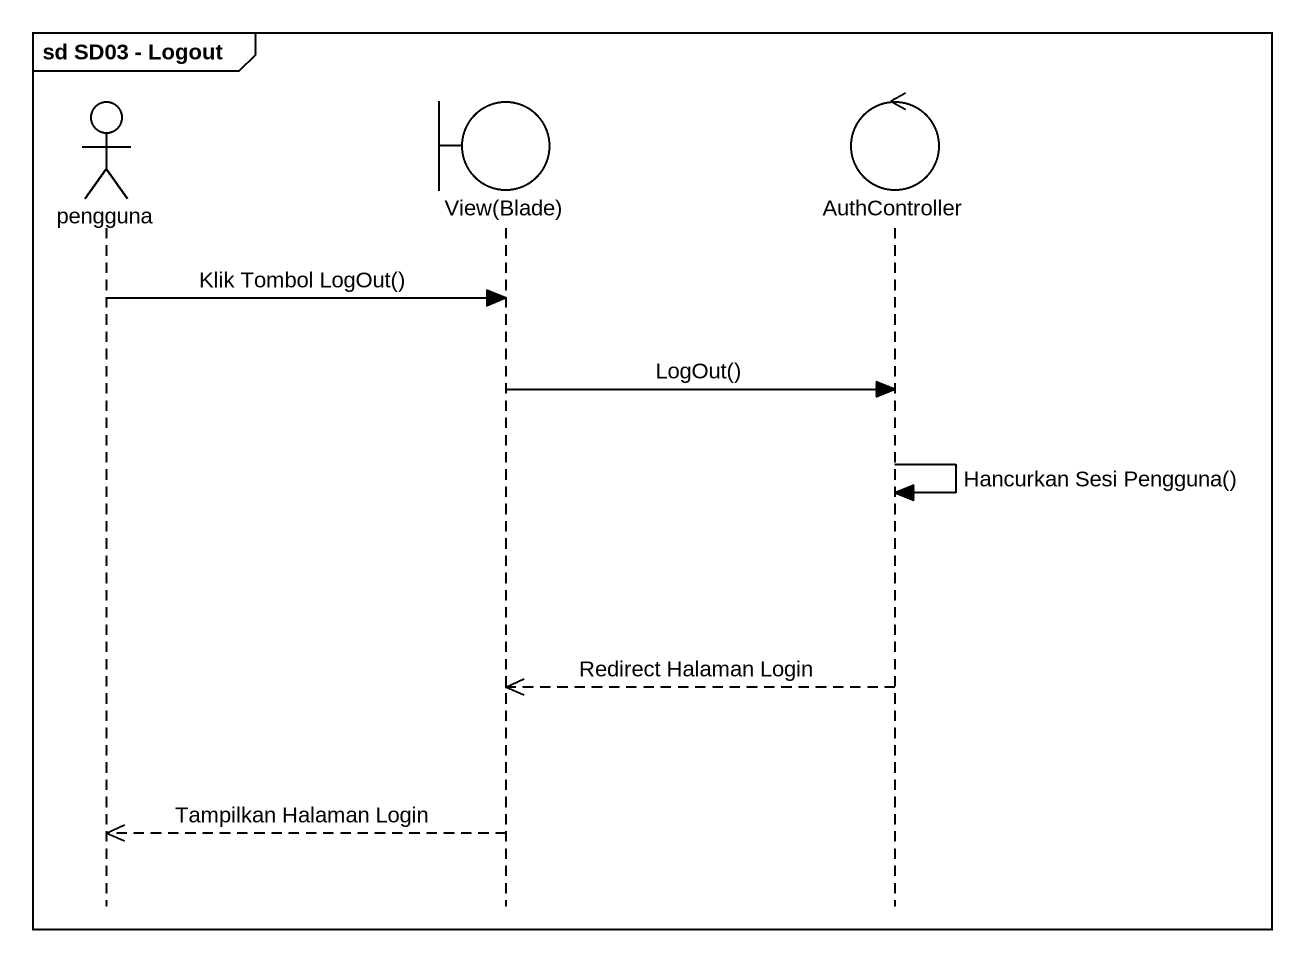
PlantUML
@startuml
mainframe sd SD03 - Logout
hide footbox
actor pengguna
boundary "View(Blade)" as View_Blade
control AuthController

pengguna -> View_Blade : Klik Tombol LogOut()
View_Blade -> AuthController : LogOut()
AuthController -> AuthController : Hancurkan Sesi Pengguna()
AuthController -->> View_Blade : Redirect Halaman Login
View_Blade -->> pengguna : Tampilkan Halaman Login
@enduml
